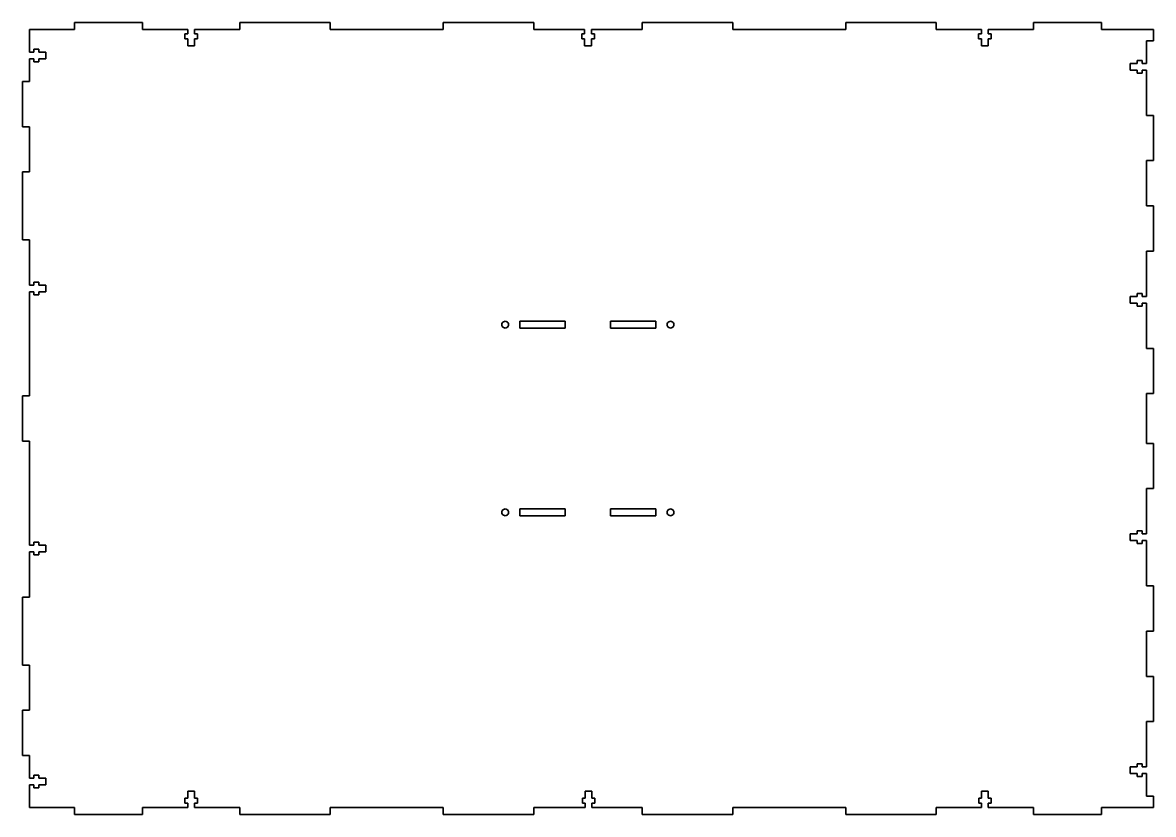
# Model space of a CAD drawing. Header units: inches. Extents: x 200 to 700, y 25 to 375.
import ezdxf

# ---------------------------------------------------------------- set-up
doc = ezdxf.new("R2010")
doc.units = ezdxf.units.IN
doc.header["$MEASUREMENT"] = 0
doc.layers.add('Laag 1', color=7, linetype='Continuous')

# ---------------------------------------------------------------- blocks, each defined once
blk = doc.blocks.new('block 3')
at = {"layer": 'Laag 1', "color": 5, "lineweight": 35, "true_color": 0x0000ff}
for points in [[(202.97, 371.85), (202.97, 361.85)], [(222.97, 371.85), (202.97, 371.85)], [(252.97, 374.85), (222.97, 374.85)], [(222.97, 374.85), (222.97, 371.85)], [(252.97, 371.85), (252.97, 374.85)], [(272.97, 371.85), (252.97, 371.85)], [(272.97, 369.85), (272.97, 371.85)], [(295.97, 371.85), (275.97, 371.85)], [(275.97, 371.85), (275.97, 369.85)], [(335.97, 374.85), (295.97, 374.85)], [(295.97, 374.85), (295.97, 371.85)], [(335.97, 371.85), (335.97, 374.85)], [(385.97, 371.85), (335.97, 371.85)], [(425.97, 374.85), (385.97, 374.85)], [(385.97, 374.85), (385.97, 371.85)], [(425.97, 371.85), (425.97, 374.85)], [(448.47, 371.85), (425.97, 371.85)], [(448.47, 369.85), (448.47, 371.85)], [(473.97, 371.85), (451.47, 371.85)], [(451.47, 371.85), (451.47, 369.85)], [(513.97, 374.85), (473.97, 374.85)], [(473.97, 374.85), (473.97, 371.85)], [(513.97, 371.85), (513.97, 374.85)], [(563.97, 371.85), (513.97, 371.85)], [(603.97, 374.85), (563.97, 374.85)], [(563.97, 374.85), (563.97, 371.85)], [(603.97, 371.85), (603.97, 374.85)], [(623.97, 371.85), (603.97, 371.85)], [(623.97, 369.85), (623.97, 371.85)], [(646.97, 371.85), (626.97, 371.85)], [(626.97, 371.85), (626.97, 369.85)], [(676.97, 374.85), (646.97, 374.85)], [(646.97, 374.85), (646.97, 371.85)], [(676.97, 371.85), (676.97, 374.85)], [(699.97, 371.85), (676.97, 371.85)], [(699.97, 366.85), (699.97, 371.85)], [(271.67, 367.65), (271.67, 369.85)], [(271.67, 369.85), (272.97, 369.85)], [(272.97, 367.65), (271.67, 367.65)], [(272.97, 364.65), (272.97, 367.65)], [(275.97, 369.85), (277.27, 369.85)], [(277.27, 367.65), (275.97, 367.65)], [(275.97, 367.65), (275.97, 364.65)], [(277.27, 369.85), (277.27, 367.65)], [(447.17, 367.65), (447.17, 369.85)], [(447.17, 369.85), (448.47, 369.85)], [(448.47, 367.65), (447.17, 367.65)], [(448.47, 364.65), (448.47, 367.65)], [(451.47, 369.85), (452.77, 369.85)], [(452.77, 367.65), (451.47, 367.65)], [(451.47, 367.65), (451.47, 364.65)], [(452.77, 369.85), (452.77, 367.65)], [(622.67, 367.65), (622.67, 369.85)], [(622.67, 369.85), (623.97, 369.85)], [(623.97, 367.65), (622.67, 367.65)], [(623.97, 364.65), (623.97, 367.65)], [(626.97, 369.85), (628.27, 369.85)], [(628.27, 367.65), (626.97, 367.65)], [(626.97, 367.65), (626.97, 364.65)], [(628.27, 369.85), (628.27, 367.65)], [(696.97, 356.85), (696.97, 366.85)], [(696.97, 366.85), (699.97, 366.85)], [(202.97, 361.85), (204.97, 361.85)], [(204.97, 361.85), (204.97, 363.15)], [(204.97, 363.15), (207.17, 363.15)], [(207.17, 363.15), (207.17, 361.85)], [(207.17, 361.85), (210.17, 361.85)], [(210.17, 361.85), (210.17, 358.85)], [(275.97, 364.65), (272.97, 364.65)], [(451.47, 364.65), (448.47, 364.65)], [(626.97, 364.65), (623.97, 364.65)], [(204.97, 358.85), (202.97, 358.85)], [(202.97, 358.85), (202.97, 348.85)], [(204.97, 357.55), (204.97, 358.85)], [(207.17, 357.55), (204.97, 357.55)], [(210.17, 358.85), (207.17, 358.85)], [(207.17, 358.85), (207.17, 357.55)], [(689.77, 353.85), (689.77, 356.85)], [(689.77, 356.85), (692.77, 356.85)], [(692.77, 356.85), (692.77, 358.15)], [(692.77, 358.15), (694.97, 358.15)], [(694.97, 358.15), (694.97, 356.85)], [(694.97, 356.85), (696.97, 356.85)], [(692.77, 353.85), (689.77, 353.85)], [(692.77, 352.55), (692.77, 353.85)], [(694.97, 352.55), (692.77, 352.55)], [(696.97, 353.85), (694.97, 353.85)], [(694.97, 353.85), (694.97, 352.55)], [(696.97, 333.85), (696.97, 353.85)], [(202.97, 348.85), (199.97, 348.85)], [(199.97, 348.85), (199.97, 328.85)], [(699.97, 333.85), (696.97, 333.85)], [(699.97, 313.85), (699.97, 333.85)], [(199.97, 328.85), (202.97, 328.85)], [(202.97, 328.85), (202.97, 308.85)], [(696.97, 293.85), (696.97, 313.85)], [(696.97, 313.85), (699.97, 313.85)], [(202.97, 308.85), (199.97, 308.85)], [(199.97, 308.85), (199.97, 278.85)], [(699.97, 293.85), (696.97, 293.85)], [(699.97, 273.85), (699.97, 293.85)], [(199.97, 278.85), (202.97, 278.85)], [(202.97, 278.85), (202.97, 258.85)], [(696.97, 253.85), (696.97, 273.85)], [(696.97, 273.85), (699.97, 273.85)], [(204.97, 258.85), (204.97, 260.15)], [(204.97, 260.15), (207.17, 260.15)], [(207.17, 260.15), (207.17, 258.85)], [(202.97, 258.85), (204.97, 258.85)], [(204.97, 255.85), (202.97, 255.85)], [(202.97, 255.85), (202.97, 209.85)], [(204.97, 254.55), (204.97, 255.85)], [(207.17, 258.85), (210.17, 258.85)], [(210.17, 255.85), (207.17, 255.85)], [(207.17, 255.85), (207.17, 254.55)], [(210.17, 258.85), (210.17, 255.85)], [(692.77, 253.85), (692.77, 255.15)], [(692.77, 255.15), (694.97, 255.15)], [(694.97, 255.15), (694.97, 253.85)], [(207.17, 254.55), (204.97, 254.55)], [(689.77, 250.85), (689.77, 253.85)], [(689.77, 253.85), (692.77, 253.85)], [(692.77, 250.85), (689.77, 250.85)], [(692.77, 249.55), (692.77, 250.85)], [(694.97, 253.85), (696.97, 253.85)], [(696.97, 250.85), (694.97, 250.85)], [(694.97, 250.85), (694.97, 249.55)], [(696.97, 230.85), (696.97, 250.85)], [(694.97, 249.55), (692.77, 249.55)], [(411.87, 241.35), (411.92, 241.74)], [(411.92, 240.96), (411.87, 241.35)], [(411.92, 241.74), (412.07, 242.1)], [(412.07, 240.6), (411.92, 240.96)], [(412.07, 242.1), (412.31, 242.41)], [(412.31, 240.29), (412.07, 240.6)], [(412.31, 242.41), (412.62, 242.65)], [(412.62, 240.05), (412.31, 240.29)], [(412.62, 242.65), (412.98, 242.8)], [(412.98, 239.9), (412.62, 240.05)], [(412.98, 242.8), (413.37, 242.85)], [(413.37, 242.85), (413.76, 242.8)], [(413.76, 242.8), (414.12, 242.65)], [(414.12, 240.05), (413.76, 239.9)], [(414.12, 242.65), (414.43, 242.41)], [(414.43, 240.29), (414.12, 240.05)], [(414.43, 242.41), (414.67, 242.1)], [(414.67, 240.6), (414.43, 240.29)], [(414.67, 242.1), (414.82, 241.74)], [(414.82, 240.96), (414.67, 240.6)], [(414.82, 241.74), (414.87, 241.35)], [(414.87, 241.35), (414.82, 240.96)], [(419.87, 239.85), (419.87, 242.85)], [(419.87, 242.85), (439.87, 242.85)], [(439.87, 242.85), (439.87, 239.85)], [(459.97, 239.85), (459.97, 242.85)], [(459.97, 242.85), (479.97, 242.85)], [(479.97, 242.85), (479.97, 239.85)], [(484.97, 241.35), (485.02, 241.74)], [(485.02, 240.96), (484.97, 241.35)], [(485.02, 241.74), (485.17, 242.1)], [(485.17, 240.6), (485.02, 240.96)], [(485.17, 242.1), (485.41, 242.41)], [(485.41, 240.29), (485.17, 240.6)], [(485.41, 242.41), (485.72, 242.65)], [(485.72, 240.05), (485.41, 240.29)], [(485.72, 242.65), (486.08, 242.8)], [(486.08, 239.9), (485.72, 240.05)], [(486.08, 242.8), (486.47, 242.85)], [(486.47, 242.85), (486.86, 242.8)], [(486.86, 242.8), (487.22, 242.65)], [(487.22, 240.05), (486.86, 239.9)], [(487.22, 242.65), (487.53, 242.41)], [(487.53, 240.29), (487.22, 240.05)], [(487.53, 242.41), (487.77, 242.1)], [(487.77, 240.6), (487.53, 240.29)], [(487.77, 242.1), (487.92, 241.74)], [(487.92, 240.96), (487.77, 240.6)], [(487.92, 241.74), (487.97, 241.35)], [(487.97, 241.35), (487.92, 240.96)], [(413.37, 239.85), (412.98, 239.9)], [(413.76, 239.9), (413.37, 239.85)], [(439.87, 239.85), (419.87, 239.85)], [(479.97, 239.85), (459.97, 239.85)], [(486.47, 239.85), (486.08, 239.9)], [(486.86, 239.9), (486.47, 239.85)], [(699.97, 230.85), (696.97, 230.85)], [(699.97, 210.85), (699.97, 230.85)], [(696.97, 188.85), (696.97, 210.85)], [(696.97, 210.85), (699.97, 210.85)], [(202.97, 209.85), (199.97, 209.85)], [(199.97, 209.85), (199.97, 189.85)], [(199.97, 189.85), (202.97, 189.85)], [(202.97, 189.85), (202.97, 143.85)], [(699.97, 188.85), (696.97, 188.85)], [(699.97, 168.85), (699.97, 188.85)], [(696.97, 148.85), (696.97, 168.85)], [(696.97, 168.85), (699.97, 168.85)], [(411.87, 158.35), (411.92, 158.74)], [(411.92, 157.96), (411.87, 158.35)], [(411.92, 158.74), (412.07, 159.1)], [(412.07, 157.6), (411.92, 157.96)], [(412.07, 159.1), (412.31, 159.41)], [(412.31, 157.29), (412.07, 157.6)], [(412.31, 159.41), (412.62, 159.65)], [(412.62, 157.05), (412.31, 157.29)], [(412.62, 159.65), (412.98, 159.8)], [(412.98, 156.9), (412.62, 157.05)], [(412.98, 159.8), (413.37, 159.85)], [(413.37, 156.85), (412.98, 156.9)], [(413.37, 159.85), (413.76, 159.8)], [(413.76, 156.9), (413.37, 156.85)], [(413.76, 159.8), (414.12, 159.65)], [(414.12, 157.05), (413.76, 156.9)], [(414.12, 159.65), (414.43, 159.41)], [(414.43, 157.29), (414.12, 157.05)], [(414.43, 159.41), (414.67, 159.1)], [(414.67, 157.6), (414.43, 157.29)], [(414.67, 159.1), (414.82, 158.74)], [(414.82, 157.96), (414.67, 157.6)], [(414.82, 158.74), (414.87, 158.35)], [(414.87, 158.35), (414.82, 157.96)], [(419.87, 156.85), (419.87, 159.85)], [(419.87, 159.85), (439.87, 159.85)], [(439.87, 156.85), (419.87, 156.85)], [(439.87, 159.85), (439.87, 156.85)], [(459.97, 156.85), (459.97, 159.85)], [(459.97, 159.85), (479.97, 159.85)], [(479.97, 156.85), (459.97, 156.85)], [(479.97, 159.85), (479.97, 156.85)], [(484.97, 158.35), (485.02, 158.74)], [(485.02, 157.96), (484.97, 158.35)], [(485.02, 158.74), (485.17, 159.1)], [(485.17, 157.6), (485.02, 157.96)], [(485.17, 159.1), (485.41, 159.41)], [(485.41, 157.29), (485.17, 157.6)], [(485.41, 159.41), (485.72, 159.65)], [(485.72, 157.05), (485.41, 157.29)], [(485.72, 159.65), (486.08, 159.8)], [(486.08, 156.9), (485.72, 157.05)], [(486.08, 159.8), (486.47, 159.85)], [(486.47, 156.85), (486.08, 156.9)], [(486.47, 159.85), (486.86, 159.8)], [(486.86, 156.9), (486.47, 156.85)], [(486.86, 159.8), (487.22, 159.65)], [(487.22, 157.05), (486.86, 156.9)], [(487.22, 159.65), (487.53, 159.41)], [(487.53, 157.29), (487.22, 157.05)], [(487.53, 159.41), (487.77, 159.1)], [(487.77, 157.6), (487.53, 157.29)], [(487.77, 159.1), (487.92, 158.74)], [(487.92, 157.96), (487.77, 157.6)], [(487.92, 158.74), (487.97, 158.35)], [(487.97, 158.35), (487.92, 157.96)], [(692.77, 148.85), (692.77, 150.15)], [(692.77, 150.15), (694.97, 150.15)], [(694.97, 150.15), (694.97, 148.85)], [(204.97, 143.85), (204.97, 145.15)], [(204.97, 145.15), (207.17, 145.15)], [(207.17, 145.15), (207.17, 143.85)], [(689.77, 145.85), (689.77, 148.85)], [(689.77, 148.85), (692.77, 148.85)], [(692.77, 145.85), (689.77, 145.85)], [(692.77, 144.55), (692.77, 145.85)], [(694.97, 148.85), (696.97, 148.85)], [(696.97, 145.85), (694.97, 145.85)], [(694.97, 145.85), (694.97, 144.55)], [(696.97, 125.85), (696.97, 145.85)], [(202.97, 143.85), (204.97, 143.85)], [(204.97, 140.85), (202.97, 140.85)], [(202.97, 140.85), (202.97, 120.85)], [(204.97, 139.55), (204.97, 140.85)], [(207.17, 143.85), (210.17, 143.85)], [(210.17, 140.85), (207.17, 140.85)], [(207.17, 140.85), (207.17, 139.55)], [(210.17, 143.85), (210.17, 140.85)], [(694.97, 144.55), (692.77, 144.55)], [(207.17, 139.55), (204.97, 139.55)], [(699.97, 125.85), (696.97, 125.85)], [(699.97, 105.85), (699.97, 125.85)], [(202.97, 120.85), (199.97, 120.85)], [(199.97, 120.85), (199.97, 90.85)], [(696.97, 85.85), (696.97, 105.85)], [(696.97, 105.85), (699.97, 105.85)], [(199.97, 90.85), (202.97, 90.85)], [(202.97, 90.85), (202.97, 70.85)], [(699.97, 85.85), (696.97, 85.85)], [(699.97, 65.85), (699.97, 85.85)], [(202.97, 70.85), (199.97, 70.85)], [(199.97, 70.85), (199.97, 50.85)], [(696.97, 45.85), (696.97, 65.85)], [(696.97, 65.85), (699.97, 65.85)], [(199.97, 50.85), (202.97, 50.85)], [(202.97, 50.85), (202.97, 40.85)], [(689.77, 42.85), (689.77, 45.85)], [(689.77, 45.85), (692.77, 45.85)], [(692.77, 45.85), (692.77, 47.15)], [(692.77, 47.15), (694.97, 47.15)], [(694.97, 47.15), (694.97, 45.85)], [(694.97, 45.85), (696.97, 45.85)], [(202.97, 40.85), (204.97, 40.85)], [(204.97, 40.85), (204.97, 42.15)], [(204.97, 42.15), (207.17, 42.15)], [(207.17, 42.15), (207.17, 40.85)], [(207.17, 40.85), (210.17, 40.85)], [(210.17, 40.85), (210.17, 37.85)], [(692.77, 42.85), (689.77, 42.85)], [(692.77, 41.55), (692.77, 42.85)], [(694.97, 41.55), (692.77, 41.55)], [(696.97, 42.85), (694.97, 42.85)], [(694.97, 42.85), (694.97, 41.55)], [(696.97, 32.85), (696.97, 42.85)], [(204.97, 37.85), (202.97, 37.85)], [(202.97, 37.85), (202.97, 27.85)], [(204.97, 36.55), (204.97, 37.85)], [(207.17, 36.55), (204.97, 36.55)], [(210.17, 37.85), (207.17, 37.85)], [(207.17, 37.85), (207.17, 36.55)], [(272.97, 32.05), (272.97, 35.05)], [(272.97, 35.05), (275.97, 35.05)], [(275.97, 35.05), (275.97, 32.05)], [(448.7, 32.05), (448.7, 35.05)], [(448.7, 35.05), (451.7, 35.05)], [(451.7, 35.05), (451.7, 32.05)], [(623.97, 32.05), (623.97, 35.05)], [(623.97, 35.05), (626.97, 35.05)], [(626.97, 35.05), (626.97, 32.05)], [(271.77, 29.85), (271.77, 32.05)], [(271.77, 32.05), (272.97, 32.05)], [(275.97, 32.05), (277.27, 32.05)], [(277.27, 32.05), (277.27, 29.85)], [(447.5, 29.85), (447.5, 32.05)], [(447.5, 32.05), (448.7, 32.05)], [(451.7, 32.05), (453, 32.05)], [(453, 32.05), (453, 29.85)], [(622.77, 29.85), (622.77, 32.05)], [(622.77, 32.05), (623.97, 32.05)], [(626.97, 32.05), (628.27, 32.05)], [(628.27, 32.05), (628.27, 29.85)], [(699.97, 32.85), (696.97, 32.85)], [(699.97, 27.85), (699.97, 32.85)], [(202.97, 27.85), (222.97, 27.85)], [(222.97, 27.85), (222.97, 24.85)], [(252.97, 24.85), (252.97, 27.85)], [(252.97, 27.85), (272.97, 27.85)], [(272.97, 29.85), (271.77, 29.85)], [(272.97, 27.85), (272.97, 29.85)], [(277.27, 29.85), (275.97, 29.85)], [(275.97, 29.85), (275.97, 27.85)], [(275.97, 27.85), (295.97, 27.85)], [(295.97, 27.85), (295.97, 24.85)], [(335.97, 24.85), (335.97, 27.85)], [(335.97, 27.85), (385.97, 27.85)], [(385.97, 27.85), (385.97, 24.85)], [(425.97, 24.85), (425.97, 27.85)], [(425.97, 27.85), (448.7, 27.85)], [(448.7, 29.85), (447.5, 29.85)], [(448.7, 27.85), (448.7, 29.85)], [(453, 29.85), (451.7, 29.85)], [(451.7, 29.85), (451.7, 27.85)], [(451.7, 27.85), (473.97, 27.85)], [(473.97, 27.85), (473.97, 24.85)], [(513.97, 24.85), (513.97, 27.85)], [(513.97, 27.85), (563.97, 27.85)], [(563.97, 27.85), (563.97, 24.85)], [(603.97, 24.85), (603.97, 27.85)], [(603.97, 27.85), (623.97, 27.85)], [(623.97, 29.85), (622.77, 29.85)], [(623.97, 27.85), (623.97, 29.85)], [(628.27, 29.85), (626.97, 29.85)], [(626.97, 29.85), (626.97, 27.85)], [(626.97, 27.85), (646.97, 27.85)], [(646.97, 27.85), (646.97, 24.85)], [(676.97, 24.85), (676.97, 27.85)], [(676.97, 27.85), (699.97, 27.85)], [(222.97, 24.85), (252.97, 24.85)], [(295.97, 24.85), (335.97, 24.85)], [(385.97, 24.85), (425.97, 24.85)], [(473.97, 24.85), (513.97, 24.85)], [(563.97, 24.85), (603.97, 24.85)], [(646.97, 24.85), (676.97, 24.85)]]:
    blk.add_lwpolyline(points, dxfattribs=at)

msp = doc.modelspace()

# ---------------------------------------------------------------- block references
at = {"layer": 'Laag 1'}
msp.add_blockref('block 3', (0, 0), dxfattribs=at)

doc.saveas('drawing.dxf')
